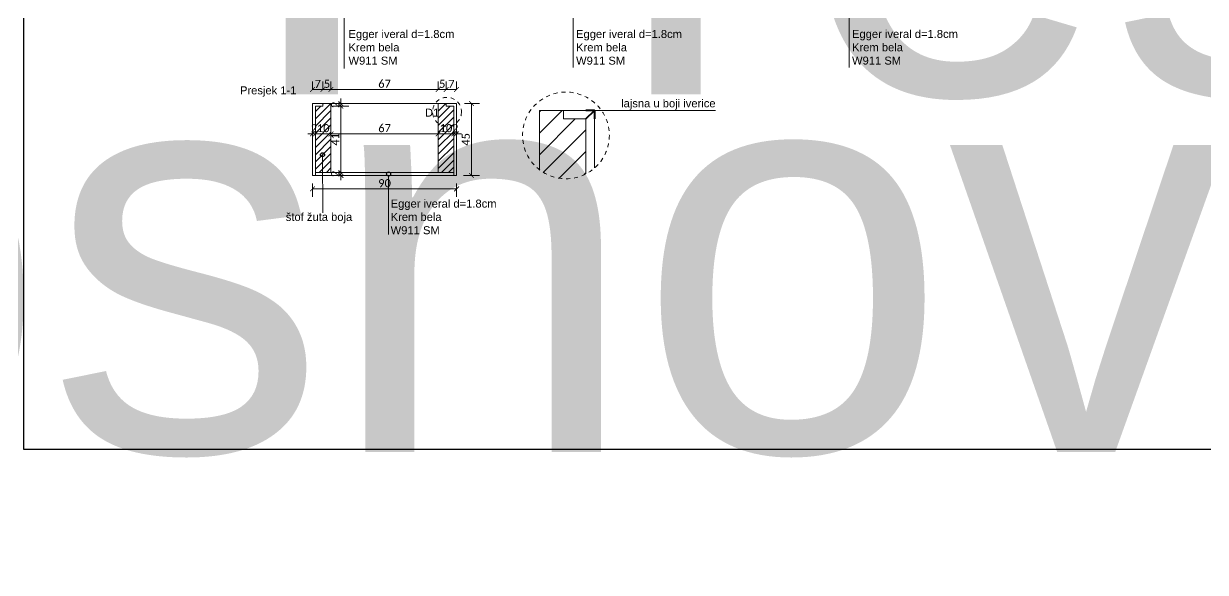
# Model space of a CAD drawing. Header units: centimetres. Extents: x -26724 to 60145, y -23645 to 6771.
# Drawn here: x 9567 to 10305, y 4 to 347 of the extents above; entities that cross this region are included whole.
import ezdxf

# ---------------------------------------------------------------- set-up
doc = ezdxf.new("R2010")
doc.units = ezdxf.units.CM
doc.linetypes.add('DALEKOVOD_VN', pattern=[5, 2.5, -2.5])
for name, color, linetype, lineweight in [('2.IZGLED', 7, 'Continuous', 13), ('4.KOTE', 88, 'Continuous', 15), ('zid', 7, 'Continuous', 40)]:
    doc.layers.add(name, color=color, linetype=linetype, lineweight=lineweight)
doc.layers.add('3.IZGLED 2', color=7, linetype='Continuous', lineweight=9, true_color=0x4a4a4a)
for name, color, linetype in [('tekst', 7, 'Continuous'), ('tekst @ 1', 7, 'Continuous'), ('tekst @ 50', 7, 'Continuous')]:
    doc.layers.add(name, color=color, linetype=linetype)
doc.styles.add('Notes', font='arial.ttf', dxfattribs={"height": 3})
doc.styles.get("Standard").update_dxf_attribs({"font": 'calibri.ttf'})
doc.dimstyles.new('ja 1 30 izgledi zidova', dxfattribs={"dimtxt": 5, "dimasz": 3, "dimexe": 5, "dimexo": 5, "dimgap": 1, "dimtad": 1, "dimdec": 0, "dimtxsty": 'Standard', "dimblk": 'ARCHTICK', "dimcen": 2.5, "dimclrd": 256, "dimclrt": 7, "dimadec": 0, "dimazin": 0, "dimtfac": 1, "dimtdec": 0, "dimtix": 1, "dimtmove": 1, "dimatfit": 3, "dimldrblk": 'ARCHTICK', "dimfxl": 5, "dimfxlon": 1, "dimlwd": 0, "dimlwe": 9, "dimarcsym": 0})

# ---------------------------------------------------------------- blocks, each defined once
blk = doc.blocks.new('*U3239')
at = {"layer": 'tekst @ 50', "ltscale": 0.8, "insert": (11522.67, 328.97, 13.5), "char_height": 250, "attachment_point": 3, "style": 'Notes'}
blk.add_mtext_dynamic_manual_height_columns('osnova police', width=14532.2271, gutter_width=37500, heights=[0], dxfattribs=at)
blk = doc.blocks.new('*U3240')
at = {"layer": 'tekst @ 1', "ltscale": 0.8, "style": 'Notes'}
blk.add_text('Presjek 1-1', height=5, dxfattribs=at).set_placement((9701.94, 302.62))
at = {"layer": 'tekst @ 50', "ltscale": 0.8, "style": 'Notes'}
blk.add_text('Presjek 1-1', height=250, dxfattribs=at).set_placement((9701.94, 302.62))
blk = doc.blocks.new('_ArchTick')
at = {"color": 0, "linetype": 'ByBlock', "const_width": 0.15}
blk.add_lwpolyline([(-0.5, -0.5), (0.5, 0.5)], dxfattribs=at)
blk = doc.blocks.new('*D1265')
at = {"layer": '4.KOTE', "color": 0, "lineweight": 9, "transparency": 16777216}
for p, q in [((9747.3, 305.65), (9747.3, 310.65)), ((9753.8, 305.65), (9753.8, 310.65))]:
    blk.add_line(p, q, dxfattribs=at)
at = {"layer": '4.KOTE', "lineweight": 0, "transparency": 16777216}
blk.add_line((9747.3, 305.65), (9753.8, 305.65), dxfattribs=at)
at = {"layer": 'Defpoints', "color": 0, "transparency": 16777216}
for p in [(9747.3, 303.37), (9753.8, 305.65), (9753.8, 303.37)]:
    blk.add_point(p, dxfattribs=at)
at = {"layer": '4.KOTE', "lineweight": 0, "transparency": 16777216, "xscale": 3, "yscale": 3, "zscale": 3, "rotation": 180}
blk.add_blockref('_ArchTick', (9747.3, 305.65), dxfattribs=at)
at = {"layer": '4.KOTE', "lineweight": 0, "transparency": 16777216, "xscale": 3, "yscale": 3, "zscale": 3}
blk.add_blockref('_ArchTick', (9753.8, 305.65), dxfattribs=at)
at = {"layer": '4.KOTE', "color": 7, "transparency": 16777216, "insert": (9750.55, 309.16), "char_height": 5, "attachment_point": 5}
blk.add_mtext('7', dxfattribs=at)
blk = doc.blocks.new('*D1266')
at = {"layer": '4.KOTE', "color": 0, "lineweight": 9, "transparency": 16777216}
for p, q in [((9753.8, 305.65), (9753.8, 310.65)), ((9758.8, 305.65), (9758.8, 310.65))]:
    blk.add_line(p, q, dxfattribs=at)
at = {"layer": '4.KOTE', "lineweight": 0, "transparency": 16777216}
for p, q in [((9753.8, 305.65), (9750.8, 305.65)), ((9753.8, 305.65), (9758.8, 305.65)), ((9758.8, 305.65), (9761.8, 305.65))]:
    blk.add_line(p, q, dxfattribs=at)
at = {"layer": 'Defpoints', "color": 0, "transparency": 16777216}
for p in [(9753.8, 303.37), (9758.8, 305.65), (9758.8, 303.37)]:
    blk.add_point(p, dxfattribs=at)
at = {"layer": '4.KOTE', "lineweight": 0, "transparency": 16777216, "xscale": 3, "yscale": 3, "zscale": 3}
blk.add_blockref('_ArchTick', (9753.8, 305.65), dxfattribs=at)
at = {"layer": '4.KOTE', "lineweight": 0, "transparency": 16777216, "xscale": 3, "yscale": 3, "zscale": 3, "rotation": 180}
blk.add_blockref('_ArchTick', (9758.8, 305.65), dxfattribs=at)
at = {"layer": '4.KOTE', "color": 7, "transparency": 16777216, "insert": (9756.3, 309.18), "char_height": 5, "attachment_point": 5}
blk.add_mtext('5', dxfattribs=at)
blk = doc.blocks.new('*D1267')
at = {"layer": '4.KOTE', "color": 0, "lineweight": 9, "transparency": 16777216}
for p, q in [((9758.8, 305.65), (9758.8, 310.65)), ((9825.8, 305.65), (9825.8, 310.65))]:
    blk.add_line(p, q, dxfattribs=at)
at = {"layer": '4.KOTE', "lineweight": 0, "transparency": 16777216}
blk.add_line((9758.8, 305.65), (9825.8, 305.65), dxfattribs=at)
at = {"layer": 'Defpoints', "color": 0, "transparency": 16777216}
for p in [(9758.8, 303.37), (9825.8, 305.65), (9825.8, 303.37)]:
    blk.add_point(p, dxfattribs=at)
at = {"layer": '4.KOTE', "lineweight": 0, "transparency": 16777216, "xscale": 3, "yscale": 3, "zscale": 3, "rotation": 180}
blk.add_blockref('_ArchTick', (9758.8, 305.65), dxfattribs=at)
at = {"layer": '4.KOTE', "lineweight": 0, "transparency": 16777216, "xscale": 3, "yscale": 3, "zscale": 3}
blk.add_blockref('_ArchTick', (9825.8, 305.65), dxfattribs=at)
at = {"layer": '4.KOTE', "color": 7, "transparency": 16777216, "insert": (9792.3, 309.21), "char_height": 5, "attachment_point": 5}
blk.add_mtext('67', dxfattribs=at)
blk = doc.blocks.new('*D1268')
at = {"layer": '4.KOTE', "color": 0, "lineweight": 9, "transparency": 16777216}
for p, q in [((9825.8, 305.65), (9825.8, 310.65)), ((9830.8, 305.65), (9830.8, 310.65))]:
    blk.add_line(p, q, dxfattribs=at)
at = {"layer": '4.KOTE', "lineweight": 0, "transparency": 16777216}
for p, q in [((9825.8, 305.65), (9822.8, 305.65)), ((9825.8, 305.65), (9830.8, 305.65)), ((9830.8, 305.65), (9833.8, 305.65))]:
    blk.add_line(p, q, dxfattribs=at)
at = {"layer": 'Defpoints', "color": 0, "transparency": 16777216}
for p in [(9825.8, 303.37), (9830.8, 305.65), (9830.8, 303.37)]:
    blk.add_point(p, dxfattribs=at)
at = {"layer": '4.KOTE', "lineweight": 0, "transparency": 16777216, "xscale": 3, "yscale": 3, "zscale": 3}
blk.add_blockref('_ArchTick', (9825.8, 305.65), dxfattribs=at)
at = {"layer": '4.KOTE', "lineweight": 0, "transparency": 16777216, "xscale": 3, "yscale": 3, "zscale": 3, "rotation": 180}
blk.add_blockref('_ArchTick', (9830.8, 305.65), dxfattribs=at)
at = {"layer": '4.KOTE', "color": 7, "transparency": 16777216, "insert": (9828.3, 309.18), "char_height": 5, "attachment_point": 5}
blk.add_mtext('5', dxfattribs=at)
blk = doc.blocks.new('*D1269')
at = {"layer": '4.KOTE', "color": 0, "lineweight": 9, "transparency": 16777216}
for p, q in [((9830.8, 305.65), (9830.8, 310.65)), ((9837.3, 305.65), (9837.3, 310.65))]:
    blk.add_line(p, q, dxfattribs=at)
at = {"layer": '4.KOTE', "lineweight": 0, "transparency": 16777216}
blk.add_line((9830.8, 305.65), (9837.3, 305.65), dxfattribs=at)
at = {"layer": 'Defpoints', "color": 0, "transparency": 16777216}
for p in [(9830.8, 303.37), (9837.3, 305.65), (9837.3, 303.37)]:
    blk.add_point(p, dxfattribs=at)
at = {"layer": '4.KOTE', "lineweight": 0, "transparency": 16777216, "xscale": 3, "yscale": 3, "zscale": 3, "rotation": 180}
blk.add_blockref('_ArchTick', (9830.8, 305.65), dxfattribs=at)
at = {"layer": '4.KOTE', "lineweight": 0, "transparency": 16777216, "xscale": 3, "yscale": 3, "zscale": 3}
blk.add_blockref('_ArchTick', (9837.3, 305.65), dxfattribs=at)
at = {"layer": '4.KOTE', "color": 7, "transparency": 16777216, "insert": (9834.05, 309.16), "char_height": 5, "attachment_point": 5}
blk.add_mtext('7', dxfattribs=at)
blk = doc.blocks.new('*D1270')
at = {"layer": '4.KOTE', "color": 0, "lineweight": 9, "transparency": 16777216}
for p, q in [((9842.3, 296.93), (9851.59, 296.93)), ((9841.59, 251.93), (9851.59, 251.93))]:
    blk.add_line(p, q, dxfattribs=at)
at = {"layer": '4.KOTE', "lineweight": 0, "transparency": 16777216}
blk.add_line((9846.59, 296.93), (9846.59, 251.93), dxfattribs=at)
at = {"layer": 'Defpoints', "color": 0, "transparency": 16777216}
for p in [(9837.3, 296.93), (9835.5, 251.93), (9846.59, 251.93)]:
    blk.add_point(p, dxfattribs=at)
at = {"layer": '4.KOTE', "lineweight": 0, "transparency": 16777216, "xscale": 3, "yscale": 3, "zscale": 3}
for p, rotation in [((9846.59, 296.93), 90), ((9846.59, 251.93), 270)]:
    blk.add_blockref('_ArchTick', p, dxfattribs=dict(at, rotation=rotation))
at = {"layer": '4.KOTE', "color": 7, "transparency": 16777216, "insert": (9843.05, 274.43), "char_height": 5, "attachment_point": 5, "rotation": 90}
blk.add_mtext('45', dxfattribs=at)
blk = doc.blocks.new('*D1271')
at = {"layer": '4.KOTE', "color": 0, "lineweight": 9, "transparency": 16777216}
for p, q in [((9747.3, 246.93), (9747.3, 238.45)), ((9837.3, 246.93), (9837.3, 238.45))]:
    blk.add_line(p, q, dxfattribs=at)
at = {"layer": '4.KOTE', "lineweight": 0, "transparency": 16777216}
blk.add_line((9837.3, 243.45), (9747.3, 243.45), dxfattribs=at)
at = {"layer": 'Defpoints', "color": 0, "transparency": 16777216}
for p in [(9747.3, 251.93), (9837.3, 251.93), (9747.3, 243.45)]:
    blk.add_point(p, dxfattribs=at)
at = {"layer": '4.KOTE', "lineweight": 0, "transparency": 16777216, "xscale": 3, "yscale": 3, "zscale": 3, "rotation": 180}
blk.add_blockref('_ArchTick', (9747.3, 243.45), dxfattribs=at)
at = {"layer": '4.KOTE', "lineweight": 0, "transparency": 16777216, "xscale": 3, "yscale": 3, "zscale": 3}
blk.add_blockref('_ArchTick', (9837.3, 243.45), dxfattribs=at)
at = {"layer": '4.KOTE', "color": 7, "transparency": 16777216, "insert": (9792.3, 247.01), "char_height": 5, "attachment_point": 5}
blk.add_mtext('90', dxfattribs=at)
blk = doc.blocks.new('*D1272')
at = {"layer": '4.KOTE', "color": 0, "lineweight": 9, "transparency": 16777216}
for p, q in [((9759.98, 296.93), (9769.98, 296.93)), ((9759.98, 295.13), (9769.98, 295.13))]:
    blk.add_line(p, q, dxfattribs=at)
at = {"layer": '4.KOTE', "lineweight": 0, "transparency": 16777216}
for p, q in [((9764.98, 296.93), (9764.98, 299.93)), ((9764.98, 296.93), (9764.98, 295.13)), ((9764.98, 295.13), (9764.98, 292.13))]:
    blk.add_line(p, q, dxfattribs=at)
at = {"layer": 'Defpoints', "color": 0, "transparency": 16777216}
for p in [(9753.8, 296.93), (9753.8, 295.13), (9764.98, 295.13)]:
    blk.add_point(p, dxfattribs=at)
at = {"layer": '4.KOTE', "lineweight": 0, "transparency": 16777216, "xscale": 3, "yscale": 3, "zscale": 3}
for p, rotation in [((9764.98, 296.93), 270), ((9764.98, 295.13), 90)]:
    blk.add_blockref('_ArchTick', p, dxfattribs=dict(at, rotation=rotation))
at = {"layer": '4.KOTE', "color": 7, "transparency": 16777216, "insert": (9761.45, 296.03), "char_height": 5, "attachment_point": 5, "rotation": 90}
blk.add_mtext('2', dxfattribs=at)
blk = doc.blocks.new('*D1273')
at = {"layer": '4.KOTE', "color": 0, "lineweight": 9, "transparency": 16777216}
for p, q in [((9759.98, 295.13), (9769.98, 295.13)), ((9764.98, 253.73), (9769.98, 253.73))]:
    blk.add_line(p, q, dxfattribs=at)
at = {"layer": '4.KOTE', "lineweight": 0, "transparency": 16777216}
blk.add_line((9764.98, 295.13), (9764.98, 253.73), dxfattribs=at)
at = {"layer": 'Defpoints', "color": 0, "transparency": 16777216}
for p in [(9753.8, 295.13), (9763.3, 253.73), (9764.98, 253.73)]:
    blk.add_point(p, dxfattribs=at)
at = {"layer": '4.KOTE', "lineweight": 0, "transparency": 16777216, "xscale": 3, "yscale": 3, "zscale": 3}
for p, rotation in [((9764.98, 295.13), 90), ((9764.98, 253.73), 270)]:
    blk.add_blockref('_ArchTick', p, dxfattribs=dict(at, rotation=rotation))
at = {"layer": '4.KOTE', "color": 7, "transparency": 16777216, "insert": (9761.46, 274.43), "char_height": 5, "attachment_point": 5, "rotation": 90}
blk.add_mtext('41', dxfattribs=at)
blk = doc.blocks.new('*D1274')
at = {"layer": '4.KOTE', "lineweight": 0, "transparency": 16777216}
for p, q in [((9764.98, 253.73), (9764.98, 256.73)), ((9764.98, 253.73), (9764.98, 251.93)), ((9764.98, 251.93), (9764.98, 248.93))]:
    blk.add_line(p, q, dxfattribs=at)
at = {"layer": '4.KOTE', "color": 0, "lineweight": 9, "transparency": 16777216}
for p, q in [((9764.98, 253.73), (9769.98, 253.73)), ((9764.98, 251.93), (9769.98, 251.93))]:
    blk.add_line(p, q, dxfattribs=at)
at = {"layer": 'Defpoints', "color": 0, "transparency": 16777216}
for p in [(9762.16, 251.93), (9763.3, 253.73), (9764.98, 251.93)]:
    blk.add_point(p, dxfattribs=at)
at = {"layer": '4.KOTE', "lineweight": 0, "transparency": 16777216, "xscale": 3, "yscale": 3, "zscale": 3}
for p, rotation in [((9764.98, 253.73), 270), ((9764.98, 251.93), 90)]:
    blk.add_blockref('_ArchTick', p, dxfattribs=dict(at, rotation=rotation))
at = {"layer": '4.KOTE', "color": 7, "transparency": 16777216, "insert": (9761.45, 252.83), "char_height": 5, "attachment_point": 5, "rotation": 90}
blk.add_mtext('2', dxfattribs=at)
blk = doc.blocks.new('*D1275')
at = {"layer": '4.KOTE', "lineweight": 0, "transparency": 16777216}
for p, q in [((9747.3, 277.87), (9744.3, 277.87)), ((9747.3, 277.87), (9749.1, 277.87)), ((9749.1, 277.87), (9752.1, 277.87))]:
    blk.add_line(p, q, dxfattribs=at)
at = {"layer": '4.KOTE', "color": 0, "lineweight": 9, "transparency": 16777216}
for p, q in [((9747.3, 277.87), (9747.3, 272.87)), ((9749.1, 277.87), (9749.1, 272.87))]:
    blk.add_line(p, q, dxfattribs=at)
at = {"layer": 'Defpoints', "color": 0, "transparency": 16777216}
for p in [(9747.3, 280.85), (9749.1, 280.85), (9749.1, 277.87)]:
    blk.add_point(p, dxfattribs=at)
at = {"layer": '4.KOTE', "lineweight": 0, "transparency": 16777216, "xscale": 3, "yscale": 3, "zscale": 3}
blk.add_blockref('_ArchTick', (9747.3, 277.87), dxfattribs=at)
at = {"layer": '4.KOTE', "lineweight": 0, "transparency": 16777216, "xscale": 3, "yscale": 3, "zscale": 3, "rotation": 180}
blk.add_blockref('_ArchTick', (9749.1, 277.87), dxfattribs=at)
at = {"layer": '4.KOTE', "color": 7, "transparency": 16777216, "insert": (9748.2, 281.4), "char_height": 5, "attachment_point": 5}
blk.add_mtext('2', dxfattribs=at)
blk = doc.blocks.new('*D1276')
at = {"layer": '4.KOTE', "color": 0, "lineweight": 9, "transparency": 16777216}
for p, q in [((9749.1, 277.87), (9749.1, 272.87)), ((9758.8, 277.87), (9758.8, 272.87))]:
    blk.add_line(p, q, dxfattribs=at)
at = {"layer": '4.KOTE', "lineweight": 0, "transparency": 16777216}
blk.add_line((9749.1, 277.87), (9758.8, 277.87), dxfattribs=at)
at = {"layer": 'Defpoints', "color": 0, "transparency": 16777216}
for p in [(9749.1, 280.85), (9758.8, 279.81), (9758.8, 277.87)]:
    blk.add_point(p, dxfattribs=at)
at = {"layer": '4.KOTE', "lineweight": 0, "transparency": 16777216, "xscale": 3, "yscale": 3, "zscale": 3, "rotation": 180}
blk.add_blockref('_ArchTick', (9749.1, 277.87), dxfattribs=at)
at = {"layer": '4.KOTE', "lineweight": 0, "transparency": 16777216, "xscale": 3, "yscale": 3, "zscale": 3}
blk.add_blockref('_ArchTick', (9758.8, 277.87), dxfattribs=at)
at = {"layer": '4.KOTE', "color": 7, "transparency": 16777216, "insert": (9753.95, 281.43), "char_height": 5, "attachment_point": 5}
blk.add_mtext('10', dxfattribs=at)
blk = doc.blocks.new('*D1277')
at = {"layer": '4.KOTE', "color": 0, "lineweight": 9, "transparency": 16777216}
for p, q in [((9825.8, 277.87), (9825.8, 282.87)), ((9758.8, 277.87), (9758.8, 272.87))]:
    blk.add_line(p, q, dxfattribs=at)
at = {"layer": '4.KOTE', "lineweight": 0, "transparency": 16777216}
blk.add_line((9758.8, 277.87), (9825.8, 277.87), dxfattribs=at)
at = {"layer": 'Defpoints', "color": 0, "transparency": 16777216}
for p in [(9758.8, 279.81), (9825.8, 277.87), (9825.8, 277.87)]:
    blk.add_point(p, dxfattribs=at)
at = {"layer": '4.KOTE', "lineweight": 0, "transparency": 16777216, "xscale": 3, "yscale": 3, "zscale": 3, "rotation": 180}
blk.add_blockref('_ArchTick', (9758.8, 277.87), dxfattribs=at)
at = {"layer": '4.KOTE', "lineweight": 0, "transparency": 16777216, "xscale": 3, "yscale": 3, "zscale": 3}
blk.add_blockref('_ArchTick', (9825.8, 277.87), dxfattribs=at)
at = {"layer": '4.KOTE', "color": 7, "transparency": 16777216, "insert": (9792.3, 281.43), "char_height": 5, "attachment_point": 5}
blk.add_mtext('67', dxfattribs=at)
blk = doc.blocks.new('*D1278')
at = {"layer": '4.KOTE', "color": 0, "lineweight": 9, "transparency": 16777216}
for p, q in [((9825.8, 277.87), (9825.8, 282.87)), ((9835.5, 277.87), (9835.5, 282.87))]:
    blk.add_line(p, q, dxfattribs=at)
at = {"layer": '4.KOTE', "lineweight": 0, "transparency": 16777216}
blk.add_line((9825.8, 277.87), (9835.5, 277.87), dxfattribs=at)
at = {"layer": 'Defpoints', "color": 0, "transparency": 16777216}
for p in [(9825.8, 277.87), (9835.5, 277.87), (9835.5, 277.87)]:
    blk.add_point(p, dxfattribs=at)
at = {"layer": '4.KOTE', "lineweight": 0, "transparency": 16777216, "xscale": 3, "yscale": 3, "zscale": 3, "rotation": 180}
blk.add_blockref('_ArchTick', (9825.8, 277.87), dxfattribs=at)
at = {"layer": '4.KOTE', "lineweight": 0, "transparency": 16777216, "xscale": 3, "yscale": 3, "zscale": 3}
blk.add_blockref('_ArchTick', (9835.5, 277.87), dxfattribs=at)
at = {"layer": '4.KOTE', "color": 7, "transparency": 16777216, "insert": (9830.65, 281.43), "char_height": 5, "attachment_point": 5}
blk.add_mtext('10', dxfattribs=at)
blk = doc.blocks.new('*D1279')
at = {"layer": '4.KOTE', "color": 0, "lineweight": 9, "transparency": 16777216}
for p, q in [((9835.5, 277.87), (9835.5, 282.87)), ((9837.3, 277.87), (9837.3, 282.87))]:
    blk.add_line(p, q, dxfattribs=at)
at = {"layer": '4.KOTE', "lineweight": 0, "transparency": 16777216}
for p, q in [((9835.5, 277.87), (9832.5, 277.87)), ((9835.5, 277.87), (9837.3, 277.87)), ((9837.3, 277.87), (9840.3, 277.87))]:
    blk.add_line(p, q, dxfattribs=at)
at = {"layer": 'Defpoints', "color": 0, "transparency": 16777216}
for p in [(9835.5, 277.87), (9837.3, 277.87), (9837.3, 276.1)]:
    blk.add_point(p, dxfattribs=at)
at = {"layer": '4.KOTE', "lineweight": 0, "transparency": 16777216, "xscale": 3, "yscale": 3, "zscale": 3}
blk.add_blockref('_ArchTick', (9835.5, 277.87), dxfattribs=at)
at = {"layer": '4.KOTE', "lineweight": 0, "transparency": 16777216, "xscale": 3, "yscale": 3, "zscale": 3, "rotation": 180}
blk.add_blockref('_ArchTick', (9837.3, 277.87), dxfattribs=at)
at = {"layer": '4.KOTE', "color": 7, "transparency": 16777216, "insert": (9836.4, 281.4), "char_height": 5, "attachment_point": 5}
blk.add_mtext('2', dxfattribs=at)

msp = doc.modelspace()

# ---------------------------------------------------------------- hatches: boundary and pattern name
at = {"layer": '3.IZGLED 2'}
h = msp.add_hatch(dxfattribs=at)
h.set_pattern_fill('ANSI31', color=256)
h.set_pattern_definition([(45, (1168.535, -4e-06), (-2.245064, 2.245064), [])])
h.paths.add_polyline_path([(9758.8, 296.93), (9753.8, 296.93), (9753.8, 295.13), (9749.1, 295.13), (9749.1, 253.73), (9758.8, 253.73)])
h.paths.add_polyline_path([(9835.5, 295.13), (9830.8, 295.13), (9830.8, 296.93), (9825.8, 296.93), (9825.8, 253.73), (9835.5, 253.73)])
h = msp.add_hatch(dxfattribs=at)
h.set_pattern_fill('ANSI31', color=256, scale=3)
h.set_pattern_definition([(45, (-16082.726, -598.189), (-6.735192, 6.735192), [])])
edge = h.paths.add_edge_path()
edge.add_arc((9905.65, 276.91), 27.12, 232.28119, 297.47728)
edge.add_line((9918.16, 252.85), (9918.16, 287.2))
edge.add_line((9918.16, 287.2), (9904.06, 287.2))
edge.add_line((9904.06, 287.2), (9904.06, 292.6))
edge.add_line((9904.06, 292.6), (9889.06, 292.6))
edge.add_line((9889.06, 292.6), (9889.06, 255.46))

# ---------------------------------------------------------------- linework, layer by layer
at = {"layer": '2.IZGLED'}
for p, q in [((9747.3, 296.93), (9758.8, 296.93)), ((9747.3, 296.93), (9747.3, 251.93)), ((9753.8, 296.93, 26.3), (9753.8, 295.13, 26.3)), ((9758.8, 296.93), (9758.8, 253.73)), ((9825.8, 296.93), (9825.8, 253.73)), ((9825.8, 296.93), (9837.3, 296.93)), ((9830.8, 296.93), (9830.8, 295.13)), ((9837.3, 296.93), (9837.3, 251.93)), ((9753.8, 295.13), (9749.1, 295.13)), ((9749.1, 295.13), (9749.1, 251.93)), ((9835.5, 295.13), (9830.8, 295.13)), ((9835.5, 251.93), (9835.5, 295.13)), ((9889.06, 292.6), (9889.06, 255.46)), ((9889.06, 292.6), (9923.56, 292.6)), ((9904.06, 292.6), (9904.06, 287.2)), ((9923.56, 292.6), (9923.56, 256.55)), ((9918.16, 287.2), (9904.06, 287.2)), ((9918.16, 252.85), (9918.16, 287.2)), ((9747.3, 251.93), (9837.3, 251.93)), ((9749.1, 253.73), (9835.5, 253.73))]:
    msp.add_line(p, q, dxfattribs=at)
for points in [[(9753.8, 296.93), (9747.3, 296.93), (9747.3, 251.93), (9837.3, 251.93), (9837.3, 296.93), (9830.8, 296.93)], [(9923.56, 256.55), (9923.56, 292.6), (9904.06, 292.6)]]:
    msp.add_lwpolyline(points, dxfattribs=at)
at = {"layer": '2.IZGLED', "linetype": 'DALEKOVOD_VN'}
for centre, radius in [((9905.65, 276.91), 27.12), ((9831.33, 291.7), 9.04)]:
    msp.add_circle(centre, radius, dxfattribs=at)
at = {"layer": '3.IZGLED 2'}
for p, q in [((9767.15, 388.44), (9767.15, 318.81)), ((9910.2, 388.44), (9910.2, 319.33)), ((10082.55, 388.44), (10082.55, 319.33)), ((9825.8, 296.93), (9758.8, 296.93)), ((9923.56, 292.6), (9999.05, 292.6)), ((9753.5, 264.8), (9753.64, 228.45)), ((9794.83, 251.93), (9794.83, 214.88))]:
    msp.add_line(p, q, dxfattribs=at)
at = {"layer": 'tekst'}
for centre in [(9753.5, 264.8), (9794.83, 252.79)]:
    msp.add_circle(centre, 1.26, dxfattribs=at)
at = {"layer": 'zid'}
for p, q in [((9918.16, 287.2), (9923.56, 292.6)), ((9923.56, 292.6), (9923.56, 287.2))]:
    msp.add_line(p, q, dxfattribs=at)
at = {"layer": 'zid', "lineweight": 25, "ltscale": 12}
msp.add_lwpolyline([(9566.73, 80.73), (10826.73, 80.73), (10826.73, 971.73), (9566.73, 971.73)], close=True, dxfattribs=at)
at = {"layer": 'zid'}
msp.add_lwpolyline([(9918.16, 287.2), (9923.56, 292.6), (9918.16, 292.6)], dxfattribs=at)

# ---------------------------------------------------------------- block references
at = {"layer": 'tekst', "color": 3, "lineweight": 50}
for name in ['*U3240', '*U3239']:
    msp.add_blockref(name, (0, 0), dxfattribs=at)

# ---------------------------------------------------------------- texts
at = {"layer": 'tekst @ 50', "ltscale": 0.8, "char_height": 5, "attachment_point": 1, "style": 'Notes'}
for s, insert in [('{\\fArial|b0|i0|c238|p34;Egger iveral d=1.8cm\\PKrem bela\\PW911 SM}', (9769.76, 342.86)), ('{\\fArial|b0|i0|c238|p34;Egger iveral d=1.8cm\\PKrem bela\\PW911 SM}', (9911.97, 342.86)), ('{\\fArial|b0|i0|c238|p34;Egger iveral d=1.8cm\\PKrem bela\\PW911 SM}', (10084.43, 342.9)), ('{\\fArial|b0|i0|c238|p34;lajsna u boji iverice}', (9940.14, 299.51)), ('{\\fArial|b0|i0|c238|p34;Egger iveral d=1.8cm\\PKrem bela\\PW911 SM}', (9796.1, 236.77)), ('{\\fArial|b0|i0|c238|p34;štof žuta boja}', (9730.54, 228.45))]:
    msp.add_mtext_dynamic_manual_height_columns(s, width=290.6445, gutter_width=750, heights=[0], dxfattribs=dict(at, insert=insert))
at = {"layer": 'tekst @ 50', "color": 32, "ltscale": 0.8, "true_color": 0xcd6928, "insert": (9817.56, 293.69), "char_height": 5, "attachment_point": 1, "style": 'Notes'}
msp.add_mtext_dynamic_manual_height_columns('{\\fArial|b0|i0|c238|p34;D1}', width=290.6445, gutter_width=750, heights=[0], dxfattribs=at)

# ---------------------------------------------------------------- dimensions: what is measured, and where the dimension line sits
at = {"layer": '4.KOTE'}
for base, p1, p2, picture, middle in [((9753.79714757, 305.64831871), (9747.29714757, 303.36628149), (9753.79714757, 303.36628149), '*D1265', (9750.54714757, 309.15985717)), ((9758.8, 305.65), (9753.8, 303.37), (9758.8, 303.37), '*D1266', (9756.3, 309.18)), ((9825.8, 305.65), (9758.8, 303.37), (9825.8, 303.37), '*D1267', (9792.3, 309.21)), ((9830.8, 305.65), (9825.8, 303.37), (9830.8, 303.37), '*D1268', (9828.3, 309.18)), ((9837.29714757, 305.64831871), (9830.79714757, 303.36628149), (9837.29714757, 303.36628149), '*D1269', (9834.04714757, 309.15985717)), ((9749.1, 277.87), (9747.3, 280.85), (9749.1, 280.85), '*D1275', (9748.2, 281.4)), ((9758.8, 277.87), (9749.1, 280.85), (9758.8, 279.81), '*D1276', (9753.95, 281.43)), ((9825.8, 277.87), (9758.8, 279.81), (9825.8, 277.87), '*D1277', (9792.3, 281.43)), ((9835.5, 277.87), (9825.8, 277.87), (9835.5, 277.87), '*D1278', (9830.65, 281.43)), ((9837.3, 277.87), (9835.5, 277.87), (9837.3, 276.1), '*D1279', (9836.4, 281.4)), ((9747.3, 243.45), (9837.3, 251.93), (9747.3, 251.93), '*D1271', (9792.3, 247.01))]:
    dim = msp.add_linear_dim(base=base, p1=p1, p2=p2, dimstyle='ja 1 30 izgledi zidova', dxfattribs=at)
    dim.commit()
    dim.dimension.update_dxf_attribs({"geometry": picture, "text_midpoint": middle})
for base, p1, p2, picture, middle in [((9764.98, 295.13), (9753.8, 296.93), (9753.8, 295.13), '*D1272', (9761.45, 296.03)), ((9764.98, 253.73), (9753.8, 295.13), (9763.3, 253.73), '*D1273', (9761.46, 274.43)), ((9846.59, 251.93), (9837.3, 296.93), (9835.5, 251.93), '*D1270', (9843.05, 274.43)), ((9764.98, 251.93), (9763.3, 253.73), (9762.16, 251.93), '*D1274', (9761.45, 252.83))]:
    dim = msp.add_linear_dim(base=base, p1=p1, p2=p2, angle=90, dimstyle='ja 1 30 izgledi zidova', dxfattribs=at)
    dim.commit()
    dim.dimension.update_dxf_attribs({"geometry": picture, "text_midpoint": middle})

doc.saveas('drawing.dxf')
